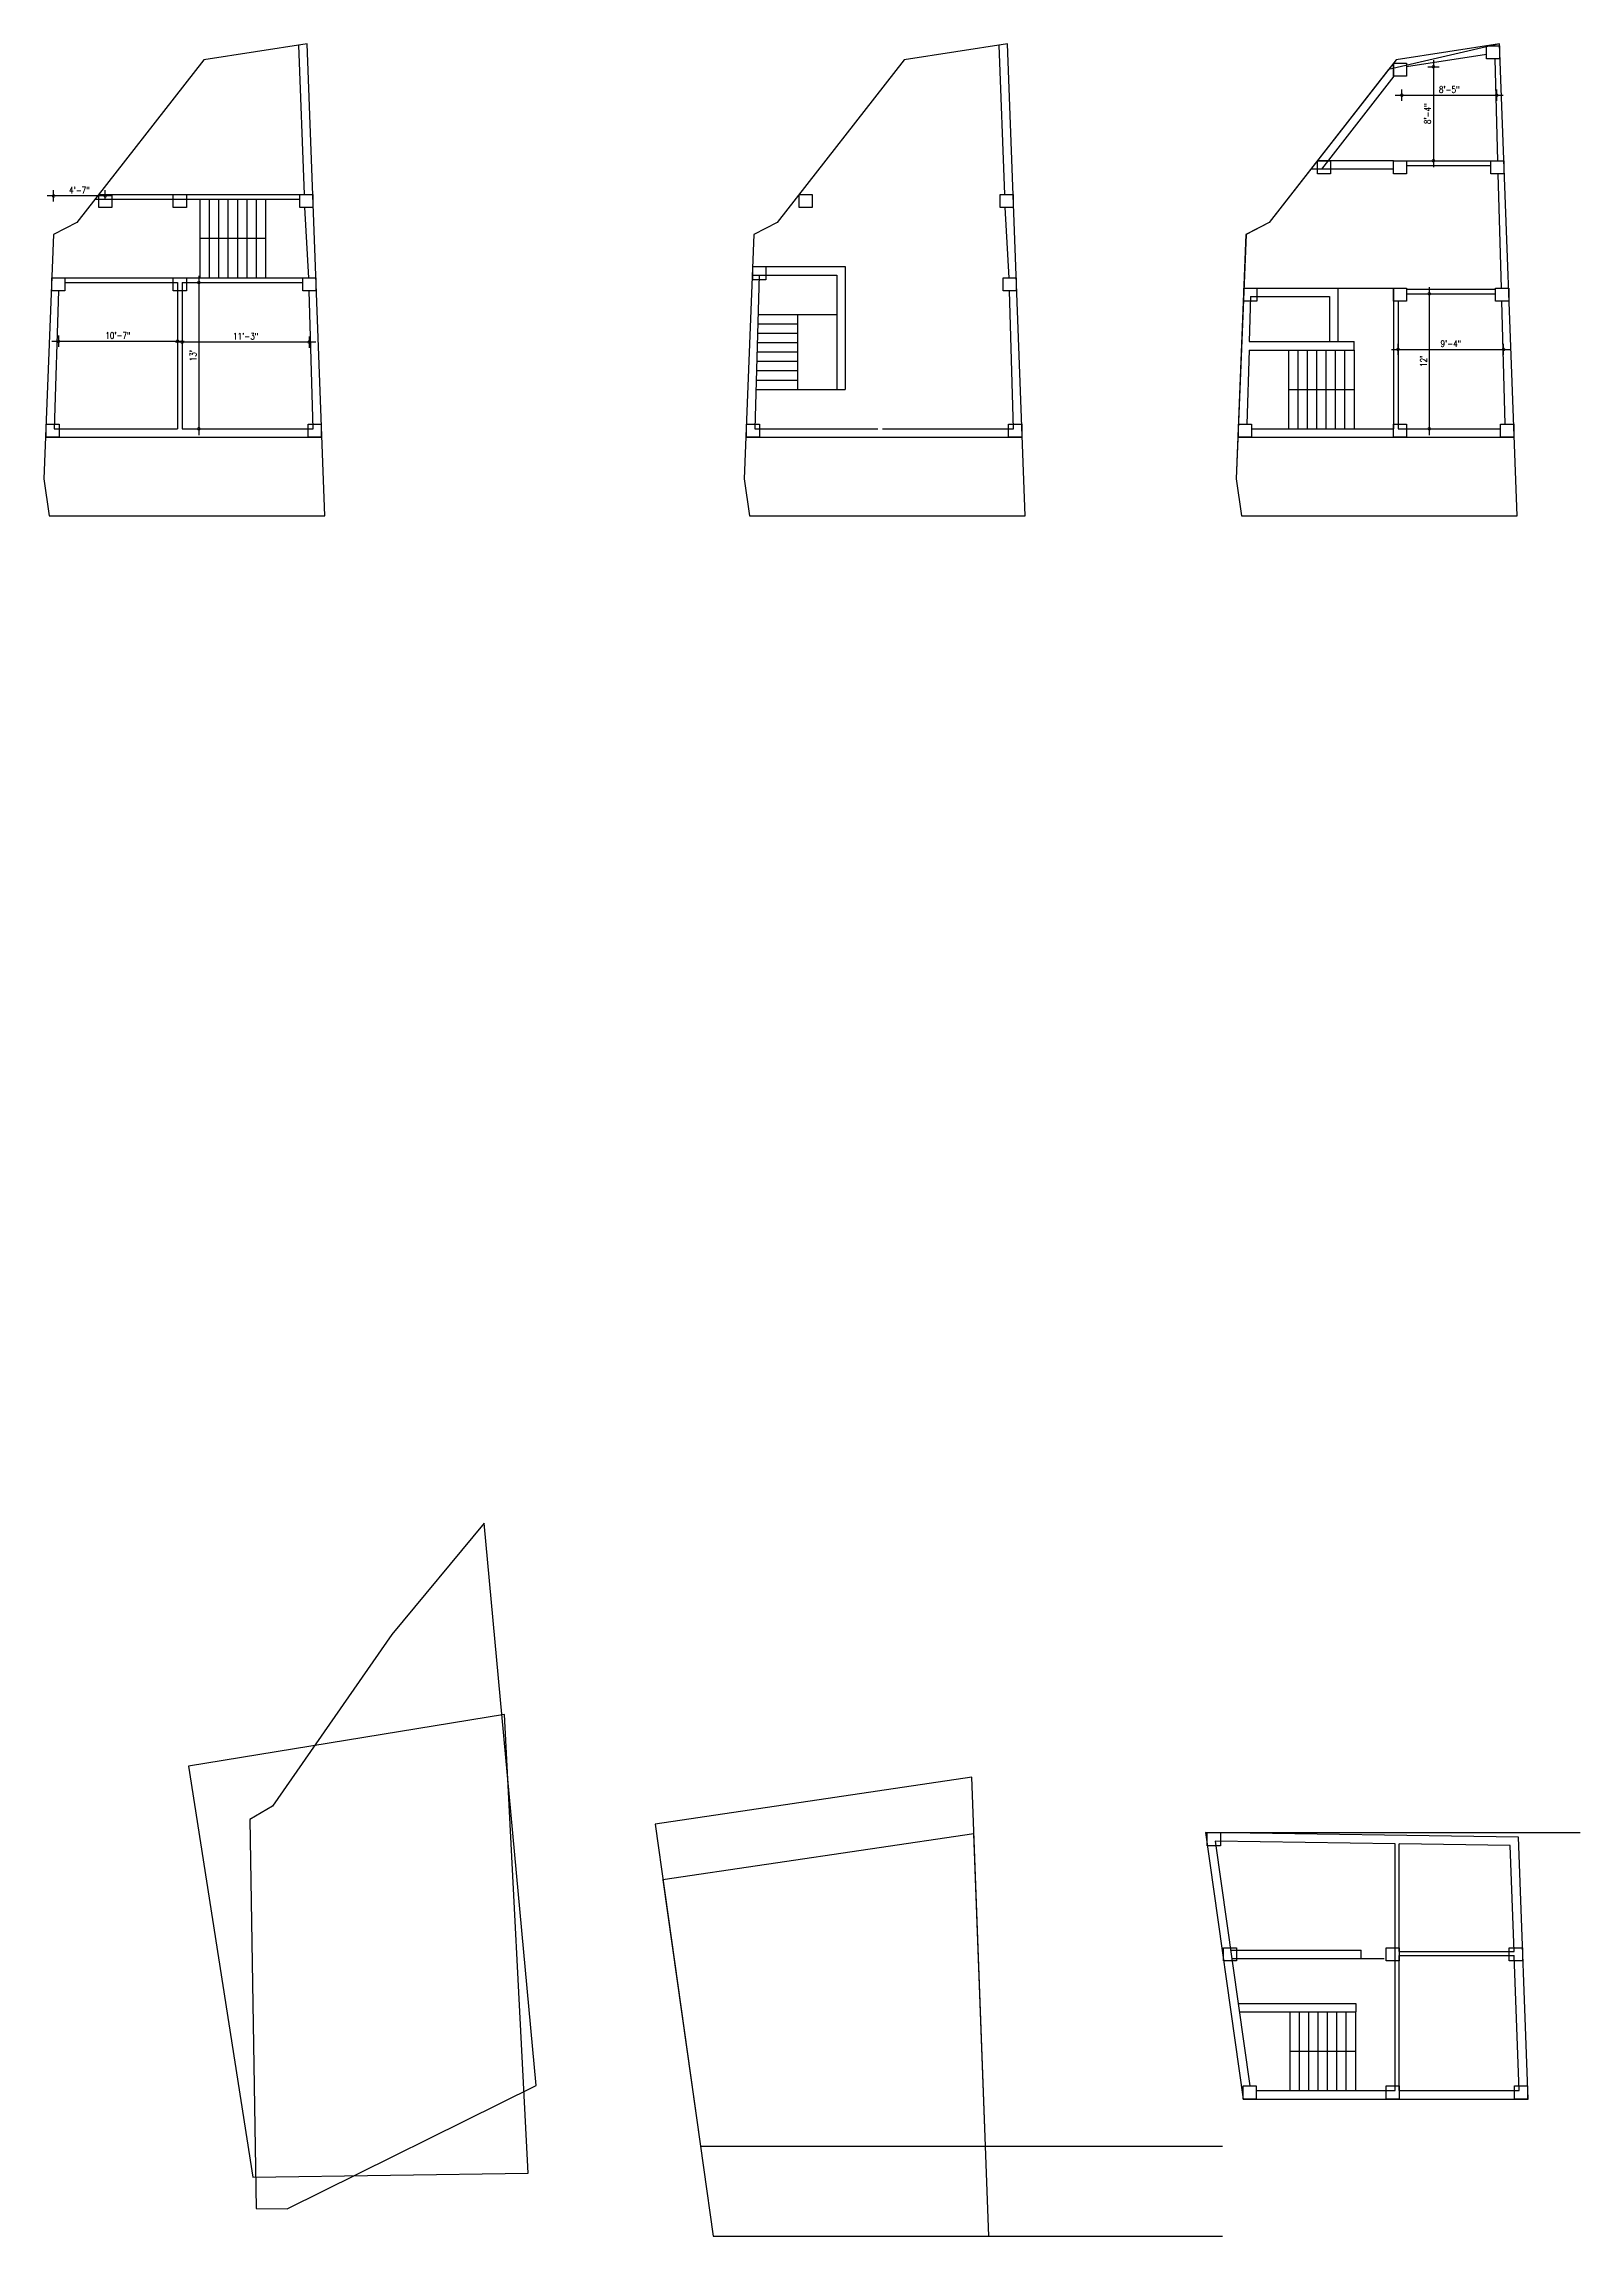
# Model space of a CAD drawing. Header units: inches. Extents: x -5142662 to -4941318, y -3361958 to -3160563.
# Drawn here: x -5019328 to -5017690, y -3262619 to -3260280 of the extents above; entities that cross this region are included whole.
import ezdxf

# ---------------------------------------------------------------- set-up
doc = ezdxf.new("R2010")
doc.units = ezdxf.units.IN
doc.header["$LTSCALE"] = 2
doc.header["$MEASUREMENT"] = 0
doc.header["$PDMODE"] = 34
doc.layers.get('0').update_dxf_attribs({"linetype": 'CONTINUOUS'})
doc.layers.get('DEFPOINTS').update_dxf_attribs({"color": 141, "linetype": 'CONTINUOUS'})
doc.styles.add('ROMANS', font='Romans.shx', dxfattribs={"width": 0.8})
doc.dimstyles.new('8 SCALE', dxfattribs={"dimscale": 0, "dimtxt": 7, "dimasz": 6, "dimexe": 6, "dimexo": 2, "dimgap": 2, "dimtad": 1, "dimdec": 0, "dimzin": 0, "dimdsep": 46, "dimlunit": 4, "dimtxsty": 'ROMANS', "dimblk": 'DOTSMALL', "dimcen": 0, "dimdle": 7, "dimclrd": 8, "dimclre": 8, "dimclrt": 3, "dimadec": 0, "dimazin": 0, "dimtfac": 1, "dimtdec": 0, "dimtofl": 0, "dimtmove": 2, "dimatfit": 3, "dimfxl": 6, "dimfxlon": 1, "dimtolj": 1, "dimtzin": 0, "dimarcsym": 0})

# ---------------------------------------------------------------- blocks, each defined once
blk = doc.blocks.new('_DOTSMALL')
at = {"color": 0, "linetype": 'ByBlock', "const_width": 0.5}
blk.add_lwpolyline([(-0.0625, 0, 1), (0.0625, 0, 1)], format="xyb", close=True, dxfattribs=at)
blk = doc.blocks.new('*D741')
at = {"color": 8, "lineweight": -2, "ltscale": 0.5, "transparency": 16777216}
for p, q in [((-5019319.9, -3260597.4), (-5019178.9, -3260597.4)), ((-5019312.9, -3260591.4), (-5019312.9, -3260603.4)), ((-5019185.9, -3260591.4), (-5019185.9, -3260603.4))]:
    blk.add_line(p, q, dxfattribs=at)
at = {"layer": 'DEFPOINTS', "color": 0, "ltscale": 0.5, "transparency": 16777216}
for p in [(-5019312.9, -3260543.8), (-5019185.9, -3260543.8), (-5019185.9, -3260597.4)]:
    blk.add_point(p, dxfattribs=at)
at = {"color": 8, "lineweight": -2, "ltscale": 0.5, "transparency": 16777216, "xscale": 6, "yscale": 6, "zscale": 6, "rotation": 180}
blk.add_blockref('_DOTSMALL', (-5019312.9, -3260597.4), dxfattribs=at)
at = {"color": 8, "lineweight": -2, "ltscale": 0.5, "transparency": 16777216, "xscale": 6, "yscale": 6, "zscale": 6}
blk.add_blockref('_DOTSMALL', (-5019185.9, -3260597.4), dxfattribs=at)
at = {"color": 3, "ltscale": 0.5, "transparency": 16777216, "insert": (-5019249.4, -3260591.3), "char_height": 7, "attachment_point": 5, "style": 'ROMANS'}
blk.add_mtext('\\A1;10\'-7"', dxfattribs=at)
blk = doc.blocks.new('*D742')
at = {"color": 8, "lineweight": -2, "ltscale": 0.5, "transparency": 16777216}
for p, q in [((-5019038.4, -3260598.3), (-5019187.9, -3260598.3)), ((-5019180.9, -3260592.3), (-5019180.9, -3260604.3)), ((-5019045.4, -3260592.3), (-5019045.4, -3260604.3))]:
    blk.add_line(p, q, dxfattribs=at)
at = {"layer": 'DEFPOINTS', "color": 0, "ltscale": 0.5, "transparency": 16777216}
for p in [(-5019180.9, -3260543.8), (-5019045.4, -3260543.8), (-5019180.9, -3260598.3)]:
    blk.add_point(p, dxfattribs=at)
at = {"color": 8, "lineweight": -2, "ltscale": 0.5, "transparency": 16777216, "xscale": 6, "yscale": 6, "zscale": 6, "rotation": 180}
blk.add_blockref('_DOTSMALL', (-5019180.9, -3260598.3), dxfattribs=at)
at = {"color": 8, "lineweight": -2, "ltscale": 0.5, "transparency": 16777216, "xscale": 6, "yscale": 6, "zscale": 6}
blk.add_blockref('_DOTSMALL', (-5019045.4, -3260598.3), dxfattribs=at)
at = {"color": 3, "ltscale": 0.5, "transparency": 16777216, "insert": (-5019113.1, -3260592.2), "char_height": 7, "attachment_point": 5, "style": 'ROMANS'}
blk.add_mtext('\\A1;11\'-3"', dxfattribs=at)
blk = doc.blocks.new('*D743')
at = {"color": 8, "lineweight": -2, "ltscale": 0.5, "transparency": 16777216}
for p, q in [((-5019318, -3260448.4), (-5019318, -3260436.4)), ((-5019262.9, -3260445.8), (-5019262.9, -3260436.4)), ((-5019255.9, -3260442.4), (-5019325, -3260442.4))]:
    blk.add_line(p, q, dxfattribs=at)
at = {"layer": 'DEFPOINTS', "color": 0, "ltscale": 0.5, "transparency": 16777216}
for p in [(-5019318, -3260442.4), (-5019262.9, -3260447.8), (-5019318, -3260483.6)]:
    blk.add_point(p, dxfattribs=at)
at = {"color": 8, "lineweight": -2, "ltscale": 0.5, "transparency": 16777216, "xscale": 6, "yscale": 6, "zscale": 6, "rotation": 180}
blk.add_blockref('_DOTSMALL', (-5019318, -3260442.4), dxfattribs=at)
at = {"color": 8, "lineweight": -2, "ltscale": 0.5, "transparency": 16777216, "xscale": 6, "yscale": 6, "zscale": 6}
blk.add_blockref('_DOTSMALL', (-5019262.9, -3260442.4), dxfattribs=at)
at = {"color": 3, "ltscale": 0.5, "transparency": 16777216, "insert": (-5019290.5, -3260436.3), "char_height": 7, "attachment_point": 5, "style": 'ROMANS'}
blk.add_mtext('\\A1;4\'-7"', dxfattribs=at)
blk = doc.blocks.new('*D744')
at = {"color": 8, "lineweight": -2, "ltscale": 0.5, "transparency": 16777216}
for p, q in [((-5019169.1, -3260534.8), (-5019157.1, -3260534.8)), ((-5019163.1, -3260527.8), (-5019163.1, -3260697.8)), ((-5019169.1, -3260690.8), (-5019157.1, -3260690.8))]:
    blk.add_line(p, q, dxfattribs=at)
at = {"layer": 'DEFPOINTS', "color": 0, "ltscale": 0.5, "transparency": 16777216}
for p in [(-5019180.9, -3260534.8), (-5019180.9, -3260690.8), (-5019163.1, -3260690.8)]:
    blk.add_point(p, dxfattribs=at)
at = {"color": 8, "lineweight": -2, "ltscale": 0.5, "transparency": 16777216, "xscale": 6, "yscale": 6, "zscale": 6}
for p, rotation in [((-5019163.1, -3260534.8), 90), ((-5019163.1, -3260690.8), 270)]:
    blk.add_blockref('_DOTSMALL', p, dxfattribs=dict(at, rotation=rotation))
at = {"color": 3, "ltscale": 0.5, "transparency": 16777216, "insert": (-5019169.2, -3260612.8), "char_height": 7, "attachment_point": 5, "rotation": 90, "style": 'ROMANS'}
blk.add_mtext("\\A1;13'", dxfattribs=at)
blk = doc.blocks.new('*D745')
at = {"color": 8, "lineweight": -2, "ltscale": 0.5, "transparency": 16777216}
for p, q in [((-5017846.2, -3260297.5), (-5017846.2, -3260411.8)), ((-5017852.2, -3260304.5), (-5017840.2, -3260304.5)), ((-5017852.2, -3260404.8), (-5017840.2, -3260404.8))]:
    blk.add_line(p, q, dxfattribs=at)
at = {"layer": 'DEFPOINTS', "color": 0, "ltscale": 0.5, "transparency": 16777216}
for p in [(-5017874.9, -3260304.5), (-5017874.9, -3260404.8), (-5017846.2, -3260404.8)]:
    blk.add_point(p, dxfattribs=at)
at = {"color": 8, "lineweight": -2, "ltscale": 0.5, "transparency": 16777216, "xscale": 6, "yscale": 6, "zscale": 6}
for p, rotation in [((-5017846.2, -3260304.5), 90), ((-5017846.2, -3260404.8), 270)]:
    blk.add_blockref('_DOTSMALL', p, dxfattribs=dict(at, rotation=rotation))
at = {"color": 3, "ltscale": 0.5, "transparency": 16777216, "insert": (-5017852.4, -3260354.7), "char_height": 7, "attachment_point": 5, "rotation": 90, "style": 'ROMANS'}
blk.add_mtext('\\A1;8\'-4"', dxfattribs=at)
blk = doc.blocks.new('*D746')
at = {"color": 8, "lineweight": -2, "ltscale": 0.5, "transparency": 16777216}
for p, q in [((-5017886.9, -3260335), (-5017771.7, -3260335)), ((-5017879.9, -3260341), (-5017879.9, -3260329)), ((-5017778.7, -3260341), (-5017778.7, -3260329))]:
    blk.add_line(p, q, dxfattribs=at)
at = {"layer": 'DEFPOINTS', "color": 0, "ltscale": 0.5, "transparency": 16777216}
for p in [(-5017778.7, -3260335), (-5017879.9, -3260359.8), (-5017778.7, -3260357)]:
    blk.add_point(p, dxfattribs=at)
at = {"color": 8, "lineweight": -2, "ltscale": 0.5, "transparency": 16777216, "xscale": 6, "yscale": 6, "zscale": 6, "rotation": 180}
blk.add_blockref('_DOTSMALL', (-5017879.9, -3260335), dxfattribs=at)
at = {"color": 8, "lineweight": -2, "ltscale": 0.5, "transparency": 16777216, "xscale": 6, "yscale": 6, "zscale": 6}
blk.add_blockref('_DOTSMALL', (-5017778.7, -3260335), dxfattribs=at)
at = {"color": 3, "ltscale": 0.5, "transparency": 16777216, "insert": (-5017829.3, -3260328.9), "char_height": 7, "attachment_point": 5, "style": 'ROMANS'}
blk.add_mtext('\\A1;8\'-5"', dxfattribs=at)
blk = doc.blocks.new('*D747')
at = {"color": 8, "lineweight": -2, "ltscale": 0.5, "transparency": 16777216}
for p, q in [((-5017883.9, -3260612.1), (-5017883.9, -3260600.1)), ((-5017771.4, -3260612.1), (-5017771.4, -3260600.1)), ((-5017890.9, -3260606.1), (-5017764.4, -3260606.1))]:
    blk.add_line(p, q, dxfattribs=at)
at = {"layer": 'DEFPOINTS', "color": 0, "ltscale": 0.5, "transparency": 16777216}
for p in [(-5017883.9, -3260622.8), (-5017771.4, -3260606.1), (-5017771.4, -3260619.7)]:
    blk.add_point(p, dxfattribs=at)
at = {"color": 8, "lineweight": -2, "ltscale": 0.5, "transparency": 16777216, "xscale": 6, "yscale": 6, "zscale": 6, "rotation": 180}
blk.add_blockref('_DOTSMALL', (-5017883.9, -3260606.1), dxfattribs=at)
at = {"color": 8, "lineweight": -2, "ltscale": 0.5, "transparency": 16777216, "xscale": 6, "yscale": 6, "zscale": 6}
blk.add_blockref('_DOTSMALL', (-5017771.4, -3260606.1), dxfattribs=at)
at = {"color": 3, "ltscale": 0.5, "transparency": 16777216, "insert": (-5017827.6, -3260600), "char_height": 7, "attachment_point": 5, "style": 'ROMANS'}
blk.add_mtext('\\A1;9\'-4"', dxfattribs=at)
blk = doc.blocks.new('*D748')
at = {"color": 8, "lineweight": -2, "ltscale": 0.5, "transparency": 16777216}
for p, q in [((-5017856.6, -3260546.8), (-5017844.6, -3260546.8)), ((-5017850.6, -3260539.8), (-5017850.6, -3260697.8)), ((-5017856.6, -3260690.8), (-5017844.6, -3260690.8))]:
    blk.add_line(p, q, dxfattribs=at)
at = {"layer": 'DEFPOINTS', "color": 0, "ltscale": 0.5, "transparency": 16777216}
for p in [(-5017874.9, -3260546.8), (-5017874.9, -3260690.8), (-5017850.6, -3260690.8)]:
    blk.add_point(p, dxfattribs=at)
at = {"color": 8, "lineweight": -2, "ltscale": 0.5, "transparency": 16777216, "xscale": 6, "yscale": 6, "zscale": 6}
for p, rotation in [((-5017850.6, -3260546.8), 90), ((-5017850.6, -3260690.8), 270)]:
    blk.add_blockref('_DOTSMALL', p, dxfattribs=dict(at, rotation=rotation))
at = {"color": 3, "ltscale": 0.5, "transparency": 16777216, "insert": (-5017856.7, -3260618.8), "char_height": 7, "attachment_point": 5, "rotation": 90, "style": 'ROMANS'}
blk.add_mtext("\\A1;12'", dxfattribs=at)

msp = doc.modelspace()

# ---------------------------------------------------------------- linework, layer by layer
at = {"ltscale": 0.5}
for p, q in [((-5019157.9, -3260297.1), (-5019293.3, -3260470.8)), ((-5019047.4, -3260280.1), (-5019157.9, -3260297.1)), ((-5019050.5, -3260440.8), (-5019056.4, -3260281.5)), ((-5019028.8, -3260783.8), (-5019047.4, -3260280.1)), ((-5018410.8, -3260297.1), (-5018546.2, -3260470.8)), ((-5018300.4, -3260280.1), (-5018410.8, -3260297.1)), ((-5018303.5, -3260440.8), (-5018309.3, -3260281.5)), ((-5018281.8, -3260783.8), (-5018300.4, -3260280.1)), ((-5017886, -3260297.1), (-5018021.4, -3260470.8)), ((-5017888.9, -3260300.8), (-5017888.9, -3260314.8)), ((-5017775.6, -3260280.1), (-5017886, -3260297.1)), ((-5017789.6, -3260291.4), (-5017874.9, -3260304.5)), ((-5017777.4, -3260404.8), (-5017780.4, -3260296.3)), ((-5017757, -3260783.8), (-5017775.6, -3260280.1)), ((-5017888.4, -3260314.8), (-5017965.6, -3260413.8)), ((-5017888.9, -3260413.8), (-5017977, -3260413.8)), ((-5017888.9, -3260404.8), (-5017970, -3260404.8)), ((-5017888.9, -3260404.8), (-5017777.4, -3260404.8)), ((-5017874.9, -3260409.8), (-5017785, -3260409.8)), ((-5019269.9, -3260440.8), (-5019041.5, -3260440.8)), ((-5017773.6, -3260540.8), (-5017777, -3260418.8)), ((-5019273.8, -3260445.8), (-5019055.5, -3260445.8)), ((-5019162, -3260445.8), (-5019162, -3260487.8)), ((-5019152, -3260445.8), (-5019152, -3260487.8)), ((-5019142, -3260445.8), (-5019142, -3260487.8)), ((-5019132, -3260445.8), (-5019132, -3260487.8)), ((-5019122, -3260445.8), (-5019122, -3260487.8)), ((-5019112, -3260445.8), (-5019112, -3260487.8)), ((-5019102, -3260445.8), (-5019102, -3260487.8)), ((-5019092, -3260445.8), (-5019092, -3260487.8)), ((-5019045.9, -3260529.8), (-5019050, -3260454.8)), ((-5018298.8, -3260529.8), (-5018302.9, -3260454.8)), ((-5019318, -3260483.6), (-5019328.4, -3260744.2)), ((-5019293.3, -3260470.8), (-5019318, -3260483.6)), ((-5019092, -3260487.8), (-5019162, -3260487.8)), ((-5019162, -3260487.8), (-5019162, -3260529.8)), ((-5019152, -3260487.8), (-5019152, -3260529.8)), ((-5019142, -3260487.8), (-5019142, -3260529.8)), ((-5019132, -3260487.8), (-5019132, -3260529.8)), ((-5019122, -3260487.8), (-5019122, -3260529.8)), ((-5019112, -3260487.8), (-5019112, -3260529.8)), ((-5019102, -3260487.8), (-5019102, -3260529.8)), ((-5019092, -3260487.8), (-5019092, -3260529.8)), ((-5018571, -3260483.6), (-5018581.4, -3260744.2)), ((-5018546.2, -3260470.8), (-5018571, -3260483.6)), ((-5018046.2, -3260483.6), (-5018056.6, -3260744.2)), ((-5018021.4, -3260470.8), (-5018046.2, -3260483.6)), ((-5019319.9, -3260529.8), (-5019038.2, -3260529.8)), ((-5019305.9, -3260534.8), (-5019185.9, -3260534.8)), ((-5019185.9, -3260534.8), (-5019185.9, -3260690.8)), ((-5019180.9, -3260534.8), (-5019180.9, -3260690.8)), ((-5019180.9, -3260534.8), (-5019052.2, -3260534.8)), ((-5019162, -3260529.8), (-5019047.2, -3260529.8)), ((-5018572.7, -3260526.8), (-5018482.6, -3260526.8)), ((-5018572.3, -3260517.8), (-5018473.6, -3260517.8)), ((-5018565.3, -3260526.8), (-5018570.2, -3260690.8)), ((-5018482.6, -3260526.8), (-5018482.6, -3260648.8)), ((-5018473.6, -3260517.8), (-5018473.6, -3260648.8)), ((-5019312.9, -3260543.8), (-5019317.3, -3260690.8)), ((-5019041.3, -3260690.8), (-5019045.4, -3260543.8)), ((-5018294.2, -3260690.8), (-5018298.3, -3260543.8)), ((-5018048.4, -3260540.8), (-5017948.2, -3260540.8)), ((-5018041.2, -3260549.8), (-5018042.6, -3260597.8)), ((-5018041.2, -3260549.8), (-5017957.2, -3260549.8)), ((-5017957.2, -3260549.8), (-5017957.2, -3260597.8)), ((-5017948.2, -3260540.8), (-5017948.2, -3260597.8)), ((-5017948.2, -3260540.8), (-5017888.9, -3260540.8)), ((-5017888.9, -3260540.8), (-5017888.9, -3260690.8)), ((-5017883.9, -3260554.8), (-5017883.9, -3260690.8)), ((-5017874.9, -3260541.8), (-5017779.9, -3260541.8)), ((-5017874.9, -3260546.8), (-5017779.9, -3260546.8)), ((-5017769.6, -3260685.8), (-5017773.2, -3260554.8)), ((-5018566.9, -3260578.8), (-5018524.6, -3260578.8)), ((-5018566.6, -3260568.8), (-5018524.6, -3260568.8)), ((-5018524.6, -3260568.8), (-5018524.6, -3260648.8)), ((-5018524.6, -3260568.8), (-5018482.6, -3260568.8)), ((-5018567.5, -3260598.8), (-5018524.6, -3260598.8)), ((-5018567.2, -3260588.8), (-5018524.6, -3260588.8)), ((-5018042.6, -3260597.8), (-5017930.9, -3260597.8)), ((-5017930.9, -3260606.8), (-5017930.9, -3260597.8)), ((-5018568.4, -3260628.8), (-5018524.6, -3260628.8)), ((-5018568.1, -3260618.8), (-5018524.6, -3260618.8)), ((-5018567.8, -3260608.8), (-5018524.6, -3260608.8)), ((-5018042.9, -3260606.8), (-5018045.3, -3260685.8)), ((-5018042.9, -3260606.8), (-5017930.9, -3260606.8)), ((-5018000.9, -3260606.8), (-5018000.9, -3260690.8)), ((-5017990.9, -3260606.8), (-5017990.9, -3260690.8)), ((-5017980.9, -3260606.8), (-5017980.9, -3260690.8)), ((-5017970.9, -3260606.8), (-5017970.9, -3260690.8)), ((-5017960.9, -3260606.8), (-5017960.9, -3260690.8)), ((-5017950.9, -3260606.8), (-5017950.9, -3260690.8)), ((-5017940.9, -3260606.8), (-5017940.9, -3260690.8)), ((-5017930.9, -3260606.8), (-5017930.9, -3260690.8)), ((-5018569, -3260648.8), (-5018524.6, -3260648.8)), ((-5018568.7, -3260638.8), (-5018524.6, -3260638.8)), ((-5018524.6, -3260648.8), (-5018473.6, -3260648.8)), ((-5018000.9, -3260648.8), (-5017930.9, -3260648.8)), ((-5019317.3, -3260690.8), (-5019185.9, -3260690.8)), ((-5019180.9, -3260690.8), (-5019041.3, -3260690.8)), ((-5018570.2, -3260690.8), (-5018438.8, -3260690.8)), ((-5018433.8, -3260690.8), (-5018294.2, -3260690.8)), ((-5018040.2, -3260690.8), (-5017888.9, -3260690.8)), ((-5017883.9, -3260690.8), (-5017774.6, -3260690.8)), ((-5019326.7, -3260699.8), (-5019031.9, -3260699.8)), ((-5018579.6, -3260699.8), (-5018284.9, -3260699.8)), ((-5018054.8, -3260699.8), (-5017760.1, -3260699.8)), ((-5019328.4, -3260744.2), (-5019322.8, -3260783.8)), ((-5018581.4, -3260744.2), (-5018575.8, -3260783.8)), ((-5018056.6, -3260744.2), (-5018051, -3260783.8)), ((-5019322.8, -3260783.8), (-5019028.8, -3260783.8)), ((-5018575.8, -3260783.8), (-5018281.8, -3260783.8)), ((-5018051, -3260783.8), (-5017757, -3260783.8)), ((-5018338.6, -3262129.5), (-5018676.4, -3262179.4)), ((-5018320.5, -3262619.1), (-5018338.6, -3262129.5)), ((-5018676.4, -3262179.4), (-5018614.5, -3262619.1)), ((-5018336.3, -3262189.8), (-5018668, -3262238.8)), ((-5018089.3, -3262188.5), (-5017689.7, -3262188.5)), ((-5018079, -3262197.7), (-5018042.2, -3262458.8)), ((-5017887.1, -3262200.5), (-5018079, -3262197.7)), ((-5017887.1, -3262463.8), (-5017887.1, -3262200.5)), ((-5017764.3, -3262202.3), (-5017882.6, -3262200.6)), ((-5017882.6, -3262315.3), (-5017882.6, -3262200.6)), ((-5017760.1, -3262315.3), (-5017764.3, -3262202.3)), ((-5018062.6, -3262313.8), (-5017923.1, -3262313.8)), ((-5018061.3, -3262322.8), (-5017923.1, -3262322.8)), ((-5018061.3, -3262322.8), (-5017898.9, -3262322.8)), ((-5017923.1, -3262322.8), (-5017923.1, -3262313.8)), ((-5017882.6, -3262315.3), (-5017760.1, -3262315.3)), ((-5017882.6, -3262463.8), (-5017882.6, -3262319.8)), ((-5017882.6, -3262319.8), (-5017760, -3262319.8)), ((-5017754.7, -3262463.8), (-5017760, -3262319.8)), ((-5018054.6, -3262370.8), (-5017929.1, -3262370.8)), ((-5018053.3, -3262379.8), (-5017929.1, -3262379.8)), ((-5017999.1, -3262421.8), (-5017999.1, -3262379.8)), ((-5017989.1, -3262421.8), (-5017989.1, -3262379.8)), ((-5017979.1, -3262421.8), (-5017979.1, -3262379.8)), ((-5017969.1, -3262421.8), (-5017969.1, -3262379.8)), ((-5017959.1, -3262421.8), (-5017959.1, -3262379.8)), ((-5017949.1, -3262421.8), (-5017949.1, -3262379.8)), ((-5017939.1, -3262421.8), (-5017939.1, -3262379.8)), ((-5017929.1, -3262370.8), (-5017929.1, -3262379.8)), ((-5017929.1, -3262421.8), (-5017929.1, -3262379.8)), ((-5017999.1, -3262421.8), (-5017929.1, -3262421.8)), ((-5017999.1, -3262463.8), (-5017999.1, -3262421.8)), ((-5017989.1, -3262463.8), (-5017989.1, -3262421.8)), ((-5017979.1, -3262463.8), (-5017979.1, -3262421.8)), ((-5017969.1, -3262463.8), (-5017969.1, -3262421.8)), ((-5017959.1, -3262463.8), (-5017959.1, -3262421.8)), ((-5017949.1, -3262463.8), (-5017949.1, -3262421.8)), ((-5017939.1, -3262463.8), (-5017939.1, -3262421.8)), ((-5017929.1, -3262463.8), (-5017929.1, -3262421.8)), ((-5018035.3, -3262463.8), (-5017887.1, -3262463.8)), ((-5017882.6, -3262463.8), (-5017754.7, -3262463.8)), ((-5018628, -3262523.1), (-5018071.2, -3262523.1)), ((-5018614.5, -3262619.1), (-5018320.5, -3262619.1)), ((-5018614.5, -3262619.1), (-5018071.2, -3262619.1))]:
    msp.add_line(p, q, dxfattribs=at)
at = {"color": 5, "ltscale": 0.5}
msp.add_lwpolyline([(-5017775.6, -3260280.1), (-5017775.7, -3260280.2), (-5017894.2, -3260307.6), (-5018021.4, -3260470.8), (-5018046.1, -3260483.7), (-5018056.5, -3260744.2), (-5018050.9, -3260783.8), (-5017757, -3260783.8)], close=True, dxfattribs=at)
at = {"ltscale": 0.5}
for points in [[(-5017888.9, -3260300.8), (-5017874.9, -3260300.8), (-5017874.9, -3260314.8), (-5017888.9, -3260314.8)], [(-5017789.6, -3260282.3), (-5017775.6, -3260282.3), (-5017775.6, -3260296.3), (-5017789.6, -3260296.3)], [(-5017970, -3260404.8), (-5017956, -3260404.8), (-5017956, -3260418.8), (-5017970, -3260418.8)], [(-5017888.9, -3260404.8), (-5017874.9, -3260404.8), (-5017874.9, -3260418.8), (-5017888.9, -3260418.8)], [(-5017785, -3260404.8), (-5017771, -3260404.8), (-5017771, -3260418.8), (-5017785, -3260418.8)], [(-5019269.9, -3260440.8), (-5019255.9, -3260440.8), (-5019255.9, -3260454.8), (-5019269.9, -3260454.8)], [(-5019190.4, -3260440.8), (-5019176.4, -3260440.8), (-5019176.4, -3260454.8), (-5019190.4, -3260454.8)], [(-5019055.5, -3260440.8), (-5019041.5, -3260440.8), (-5019041.5, -3260454.8), (-5019055.5, -3260454.8)], [(-5018522.9, -3260440.8), (-5018508.9, -3260440.8), (-5018508.9, -3260454.8), (-5018522.9, -3260454.8)], [(-5018308.5, -3260440.8), (-5018294.5, -3260440.8), (-5018294.5, -3260454.8), (-5018308.5, -3260454.8)], [(-5019319.9, -3260529.8), (-5019305.9, -3260529.8), (-5019305.9, -3260543.8), (-5019319.9, -3260543.8)], [(-5019190.4, -3260529.8), (-5019176.4, -3260529.8), (-5019176.4, -3260543.8), (-5019190.4, -3260543.8)], [(-5019052.2, -3260529.8), (-5019038.2, -3260529.8), (-5019038.2, -3260543.8), (-5019052.2, -3260543.8)], [(-5018572.3, -3260517.8), (-5018558.3, -3260517.8), (-5018558.3, -3260531.8), (-5018572.3, -3260531.8)], [(-5018305.2, -3260529.8), (-5018291.2, -3260529.8), (-5018291.2, -3260543.8), (-5018305.2, -3260543.8)], [(-5018048.4, -3260540.8), (-5018034.4, -3260540.8), (-5018034.4, -3260554.8), (-5018048.4, -3260554.8)], [(-5017888.9, -3260540.8), (-5017874.9, -3260540.8), (-5017874.9, -3260554.8), (-5017888.9, -3260554.8)], [(-5017779.9, -3260540.8), (-5017765.9, -3260540.8), (-5017765.9, -3260554.8), (-5017779.9, -3260554.8)], [(-5019326.1, -3260685.8), (-5019312.1, -3260685.8), (-5019312.1, -3260699.8), (-5019326.1, -3260699.8)], [(-5019046.5, -3260685.8), (-5019032.5, -3260685.8), (-5019032.5, -3260699.8), (-5019046.5, -3260699.8)], [(-5018579, -3260685.8), (-5018565, -3260685.8), (-5018565, -3260699.8), (-5018579, -3260699.8)], [(-5018299.4, -3260685.8), (-5018285.4, -3260685.8), (-5018285.4, -3260699.8), (-5018299.4, -3260699.8)], [(-5018054.2, -3260685.8), (-5018040.2, -3260685.8), (-5018040.2, -3260699.8), (-5018054.2, -3260699.8)], [(-5017888.9, -3260685.8), (-5017874.9, -3260685.8), (-5017874.9, -3260699.8), (-5017888.9, -3260699.8)], [(-5017774.6, -3260685.8), (-5017760.6, -3260685.8), (-5017760.6, -3260699.8), (-5017774.6, -3260699.8)], [(-5018858.8, -3261858.4), (-5018957.4, -3261977.2), (-5019084.6, -3262160.5), (-5019108.6, -3262174.7), (-5019102.1, -3262589.5), (-5019068.9, -3262589.8), (-5018803.2, -3262458.4)], [(-5018836.9, -3262062.6), (-5019174, -3262117.5), (-5019105.6, -3262556.2), (-5018811.7, -3262551.9)], [(-5018336.3, -3262189.8), (-5018668, -3262238.8), (-5018628, -3262523.1), (-5018324, -3262523.1)], [(-5017755.6, -3262193.4), (-5018089.3, -3262188.5), (-5018049.3, -3262472.8), (-5017745.3, -3262472.8)], [(-5018087.4, -3262188.5), (-5018073.4, -3262188.5), (-5018073.4, -3262202.5), (-5018087.4, -3262202.5)], [(-5018070.1, -3262311.4), (-5018056.1, -3262311.4), (-5018056.1, -3262325.4), (-5018070.1, -3262325.4)], [(-5017896.6, -3262311.4), (-5017882.6, -3262311.4), (-5017882.6, -3262325.4), (-5017896.6, -3262325.4)], [(-5017765.3, -3262311.4), (-5017751.3, -3262311.4), (-5017751.3, -3262325.4), (-5017765.3, -3262325.4)], [(-5018049.3, -3262458.8), (-5018035.3, -3262458.8), (-5018035.3, -3262472.8), (-5018049.3, -3262472.8)], [(-5017896.6, -3262458.8), (-5017882.6, -3262458.8), (-5017882.6, -3262472.8), (-5017896.6, -3262472.8)], [(-5017759.8, -3262458.8), (-5017745.8, -3262458.8), (-5017745.8, -3262472.8), (-5017759.8, -3262472.8)]]:
    msp.add_lwpolyline(points, close=True, dxfattribs=at)

# ---------------------------------------------------------------- dimensions: what is measured, and where the dimension line sits
for base, p1, p2, picture, middle in [((-5017846.2, -3260404.8), (-5017874.9, -3260304.5), (-5017874.9, -3260404.8), '*D745', (-5017852.4, -3260354.7)), ((-5019163.1, -3260690.8), (-5019180.9, -3260534.8), (-5019180.9, -3260690.8), '*D744', (-5019169.2, -3260612.8)), ((-5017850.6, -3260690.8), (-5017874.9, -3260546.8), (-5017874.9, -3260690.8), '*D748', (-5017856.7, -3260618.8))]:
    dim = msp.add_linear_dim(base=base, p1=p1, p2=p2, angle=90, dimstyle='8 SCALE', override={"dimscale": 1}, dxfattribs=at)
    dim.commit()
    dim.dimension.update_dxf_attribs({"geometry": picture, "text_midpoint": middle})
for base, p1, p2, picture, middle in [((-5017778.7, -3260335), (-5017879.9, -3260359.8), (-5017778.7, -3260357), '*D746', (-5017829.3, -3260328.9)), ((-5019318, -3260442.4), (-5019262.9, -3260447.8), (-5019318, -3260483.6), '*D743', (-5019290.5, -3260436.3)), ((-5019185.9, -3260597.4), (-5019312.9, -3260543.8), (-5019185.9, -3260543.8), '*D741', (-5019249.4, -3260591.3)), ((-5019180.8579, -3260598.3296), (-5019045.3835, -3260543.7988), (-5019180.8579, -3260543.7988), '*D742', (-5019113.1207, -3260592.1629)), ((-5017771.3967, -3260606.1341), (-5017883.8643, -3260622.7988), (-5017771.3967, -3260619.6635), '*D747', (-5017827.6305, -3260599.9674))]:
    dim = msp.add_linear_dim(base=base, p1=p1, p2=p2, dimstyle='8 SCALE', override={"dimscale": 1}, dxfattribs=at)
    dim.commit()
    dim.dimension.update_dxf_attribs({"geometry": picture, "text_midpoint": middle})

doc.saveas('drawing.dxf')
